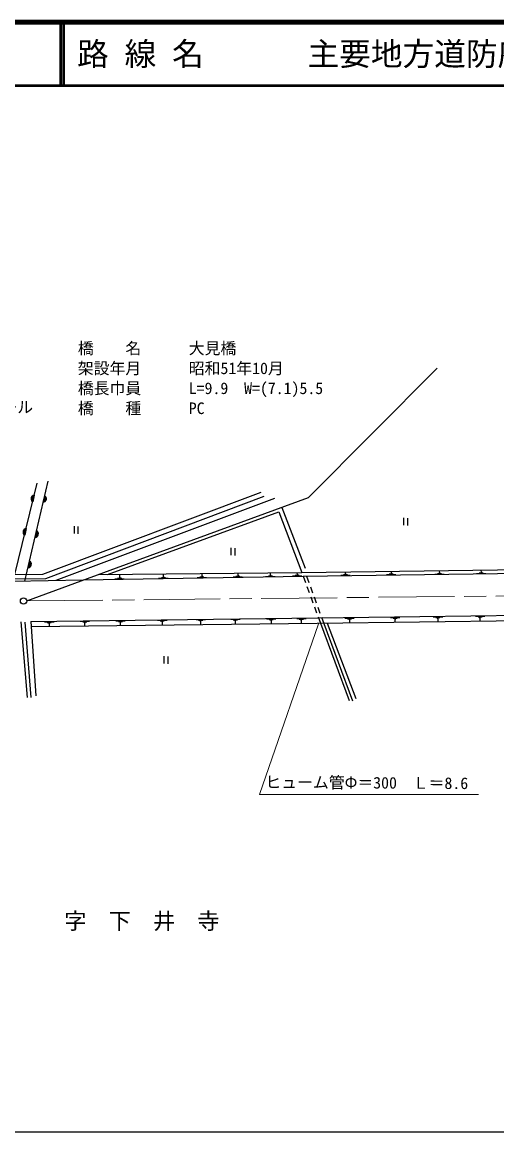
# Model space of a CAD drawing. Units: millimetres, scale not verified. Extents: x 40000 to 680000, y 20000 to 380000.
# Drawn here: x 171721 to 246609, y 205000 to 380000 of the extents above; entities that cross this region are included whole.
import ezdxf
from ezdxf.enums import TextEntityAlignment as Align

# ---------------------------------------------------------------- set-up
doc = ezdxf.new("R2010")
doc.units = ezdxf.units.MM
doc.header["$LTSCALE"] = 1000
doc.linetypes.add('CHAIN', pattern=[18.5, 12, -1.5, 3.5, -1.5])
for name, color, linetype, lineweight in [('M-BGD', 7, 'Continuous', 25), ('M-BMK', 2, 'CHAIN', 13), ('M-BMK-SRVR', 3, 'Continuous', 25), ('M-STR-HTXT', 7, 'Continuous', 13), ('M-STR-STR1', 1, 'Continuous', 25), ('M-TTL', 2, 'Continuous', 140), ('M-TTL-BAND', 7, 'Continuous', 25), ('M-TTL-LINE', 7, 'Continuous', 50)]:
    doc.layers.add(name, color=color, linetype=linetype, lineweight=lineweight)
doc.layers.add('M-BMK-HTXT', color=7, linetype='Continuous')
doc.layers.add('M-TTL-TXT', color=7, linetype='Continuous')
doc.styles.add('ＭＳ ゴシック', font='')
doc.styles.get('ＭＳ ゴシック').set_extended_font_data('MS Gothic')

msp = doc.modelspace()

# ---------------------------------------------------------------- hatches: boundary and pattern name
at = {"layer": 'M-BGD'}
for points in [[(173634, 305398, 0.74336), (173397, 304374)], [(175040, 304295, 0.74336), (175276, 305319)], [(172368, 300136, 0.74336), (172131, 299112)], [(173769, 298751, 0.74336), (174005, 299775)], [(172660, 293966, 0.74336), (172896, 294990)]]:
    msp.add_hatch(color=256, dxfattribs=at).paths.add_polyline_path(points)

# ---------------------------------------------------------------- linework, layer by layer
for p, q in [((216902, 305019), (237219, 325427)), ((170572, 292886), (174088, 307274)), ((172164, 291865), (175820, 307620)), ((173634, 305398), (173397, 304374)), ((174978, 292945), (209443, 305904)), ((175040, 304295), (175276, 305319)), ((175458, 292288), (209923, 305246)), ((177097, 291992), (211563, 304951)), ((186605, 293938), (216902, 305019)), ((185189, 292904), (212220, 302785)), ((212220, 302785), (215864, 293231)), ((212700, 303482), (216361, 293882)), ((231877, 301822), (231877, 300660)), ((232498, 301768), (232498, 300606)), ((172368, 300136), (172131, 299112)), ((173769, 298751), (174005, 299775)), ((179901, 300543), (179901, 299382)), ((180522, 300489), (180522, 299327)), ((204664, 297101), (204664, 295940)), ((205285, 297047), (205285, 295885)), ((172660, 293966), (172896, 294990)), ((170425, 292220), (175458, 292288)), ((170572, 292886), (174978, 292945)), ((172437, 288722), (186605, 293938)), ((181324, 292034), (216048, 292636)), ((183757, 292890), (215864, 293231)), ((186772, 292317), (187418, 292317)), ((187017, 292405), (187224, 292405)), ((187129, 292405), (187129, 292872)), ((193255, 292333), (194734, 292333)), ((193683, 292437), (194330, 292437)), ((193928, 292526), (194136, 292526)), ((194040, 292526), (194040, 292993)), ((199329, 292426), (200808, 292426)), ((199757, 292531), (200404, 292531)), ((200002, 292619), (200210, 292619)), ((200114, 292619), (200124, 293033)), ((205009, 292534), (206488, 292534)), ((205437, 292639), (206084, 292639)), ((205682, 292727), (205890, 292727)), ((205795, 292727), (205798, 293097)), ((210134, 292603), (211612, 292603)), ((210562, 292708), (211208, 292708)), ((210806, 292796), (211014, 292796)), ((210919, 292796), (210905, 293093)), ((214365, 292690), (215843, 292690)), ((214793, 292795), (215439, 292795)), ((215037, 292883), (215245, 292883)), ((215150, 292883), (215128, 293180)), ((215864, 293231), (261011, 293809)), ((216048, 292636), (261330, 293270)), ((216048, 292636), (216415, 291638)), ((216581, 292606), (216948, 291608)), ((221973, 292793), (223452, 292793)), ((222402, 292897), (223048, 292897)), ((222646, 292986), (222854, 292986)), ((222759, 292986), (222737, 293282)), ((229205, 292895), (230684, 292895)), ((229633, 293000), (230280, 293000)), ((229878, 293088), (230086, 293088)), ((229991, 293088), (229969, 293385)), ((236812, 292965), (238291, 292965)), ((237240, 293069), (237886, 293069)), ((237485, 293158), (237692, 293158)), ((237597, 293158), (237575, 293454)), ((243396, 293073), (244875, 293073)), ((243824, 293178), (244470, 293178)), ((244069, 293266), (244276, 293266)), ((244181, 293266), (244159, 293563)), ((170284, 291831), (181324, 292034)), ((186344, 292212), (187823, 292212)), ((216656, 290981), (217001, 290042)), ((217190, 290951), (217534, 290012)), ((217242, 289385), (217587, 288446)), ((217776, 289355), (218121, 288417)), ((217829, 287789), (218173, 286851)), ((218362, 287760), (218707, 286821)), ((171502, 285407), (172507, 273487)), ((172157, 285371), (173074, 273487)), ((173094, 285481), (218374, 286076)), ((173094, 285481), (173852, 273770)), ((176744, 285366), (175265, 285366)), ((176316, 285261), (175669, 285261)), ((182361, 285486), (180882, 285486)), ((181933, 285381), (181287, 285381)), ((181688, 285293), (181481, 285293)), ((181576, 285293), (181576, 284826)), ((187990, 285547), (186511, 285547)), ((187562, 285442), (186915, 285442)), ((187317, 285354), (187109, 285354)), ((187205, 285354), (187205, 284887)), ((194571, 285662), (193092, 285662)), ((194143, 285557), (193496, 285557)), ((193898, 285469), (193690, 285469)), ((193785, 285469), (193785, 285002)), ((200632, 285734), (199153, 285734)), ((200204, 285629), (199557, 285629)), ((199959, 285541), (199751, 285541)), ((199846, 285541), (199846, 285074)), ((206101, 285821), (204622, 285821)), ((205673, 285716), (205026, 285716)), ((205428, 285628), (205220, 285628)), ((205315, 285628), (205315, 285161)), ((211767, 285824), (210288, 285824)), ((211339, 285719), (210692, 285719)), ((211094, 285631), (210886, 285631)), ((210981, 285631), (210981, 285163)), ((216516, 285906), (215037, 285906)), ((216088, 285801), (215441, 285801)), ((215843, 285713), (215635, 285713)), ((215731, 285713), (215731, 285245)), ((218258, 285207), (264651, 285808)), ((218374, 286076), (264767, 286678)), ((218415, 286194), (218782, 285195)), ((218948, 286164), (219315, 285166)), ((224124, 285980), (222645, 285980)), ((223696, 285875), (223049, 285875)), ((223451, 285787), (223243, 285787)), ((223339, 285787), (223339, 285320)), ((231324, 286055), (229845, 286055)), ((230896, 285951), (230250, 285951)), ((230652, 285862), (230444, 285862)), ((230539, 285862), (230539, 285395)), ((238066, 286150), (236588, 286150)), ((237638, 286045), (236992, 286045)), ((237394, 285957), (237186, 285957)), ((237281, 285957), (237281, 285490)), ((244727, 286252), (243248, 286252)), ((244299, 286147), (243653, 286147)), ((244054, 286059), (243847, 286059)), ((243942, 286059), (243942, 285591)), ((173143, 284688), (218258, 285207)), ((176071, 285173), (175864, 285173)), ((175959, 285173), (175959, 284706)), ((218782, 285195), (223299, 273007)), ((219315, 285166), (223833, 272977)), ((219854, 285226), (224357, 273329)), ((194070, 280023), (194070, 278862)), ((194691, 279969), (194691, 278807))]:
    msp.add_line(p, q, dxfattribs=at)
for centre, start, end in [((173670, 304851), 93.75983, 240.26272), ((175004, 304842), 273.75983, 60.26272), ((172404, 299588), 93.75983, 240.26272), ((173733, 299299), 273.75983, 60.26272), ((172624, 294514), 273.75983, 60.26272)]:
    msp.add_arc(centre, 549, start, end, dxfattribs=at)
at = {"layer": 'M-BMK'}
msp.add_line((172437, 288730), (271945, 289745), dxfattribs=at)
at = {"layer": 'M-BMK-SRVR'}
msp.add_circle((171937, 288724), 500, dxfattribs=at)
at = {"layer": 'M-STR-HTXT'}
for p, q in [((218499, 285137), (209147, 258187)), ((209147, 258187), (243704, 258187))]:
    msp.add_line(p, q, dxfattribs=at)
at = {"layer": 'M-TTL'}
msp.add_line((680000, 380000), (40000, 380000), dxfattribs=at)
at = {"layer": 'M-TTL-BAND'}
msp.add_line((40000, 205000), (579000, 205000), dxfattribs=at)
at = {"layer": 'M-TTL-LINE'}
for p, q in [((177750, 380000), (177750, 370000)), ((178250, 380000), (178250, 370000)), ((40000, 370000), (680000, 370000))]:
    msp.add_line(p, q, dxfattribs=at)

# ---------------------------------------------------------------- texts
at = {"layer": 'M-BMK-HTXT', "style": 'ＭＳ ゴシック'}
msp.add_text('字\u3000下\u3000井\u3000寺', height=2566, dxfattribs=at).set_placement((178360, 236193), align=Align.BOTTOM_LEFT)
at = {"layer": 'M-STR-HTXT', "style": 'ＭＳ ゴシック'}
for s, rotation, p in [('ガードレール', 359.734, (158443, 317894)), ('ヒューム管Φ＝300\u3000Ｌ＝8.6', 359.667, (210095, 258688))]:
    msp.add_text(s, height=1833, rotation=rotation, dxfattribs=at).set_placement(p, align=Align.BOTTOM_LEFT)
at = {"layer": 'M-STR-STR1', "style": 'ＭＳ ゴシック'}
for s, p in [('橋\u3000\u3000名\u3000\u3000\u3000大見橋', (180503, 327099)), ('架設年月\u3000\u3000\u3000昭和51年10月', (180503, 323949)), ('橋長巾員\u3000\u3000\u3000L=9.9\u3000W=(7.1)5.5', (180503, 320799)), ('橋\u3000\u3000種\u3000\u3000\u3000PC', (180503, 317649))]:
    msp.add_text(s, height=1833, dxfattribs=at).set_placement(p, align=Align.BOTTOM_LEFT)
at = {"layer": 'M-TTL-TXT', "style": 'ＭＳ ゴシック'}
for s, p in [('路 線 名', (180380, 375000)), ('主要地方道防府徳地線', (216734, 375000))]:
    msp.add_text(s, height=3666, dxfattribs=at).set_placement(p, align=Align.MIDDLE_LEFT)

doc.saveas('drawing.dxf')
